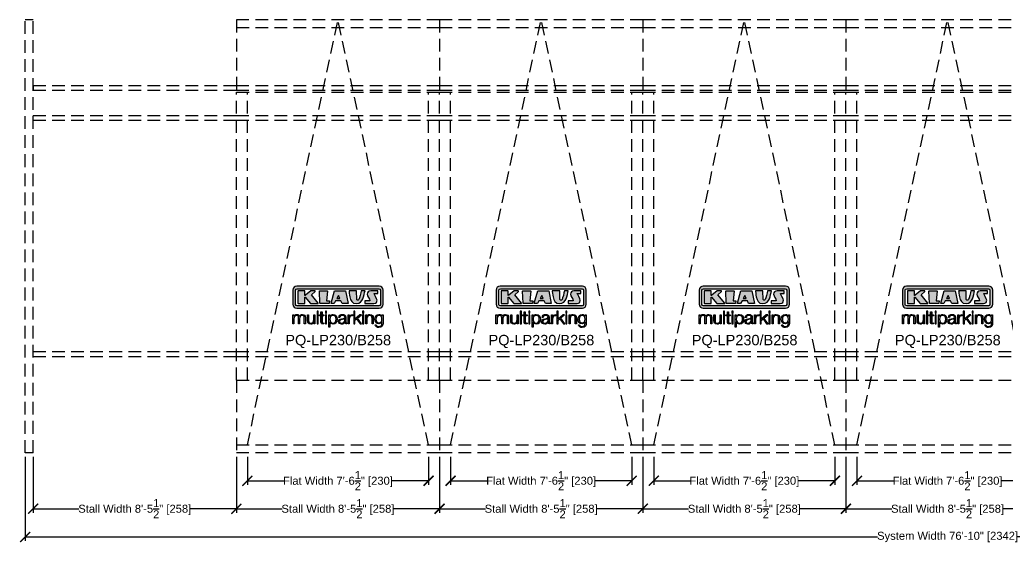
# Model space of a CAD drawing. Extents: x -210816 to 22943, y 10566 to 41486.
# Drawn here: x 19693.8 to 20187.4, y 13099.1 to 13370.4 of the extents above; entities that cross this region are included whole.
import ezdxf

# ---------------------------------------------------------------- set-up
doc = ezdxf.new("R2010")
doc.units = 0
doc.header["$MEASUREMENT"] = 0
doc.linetypes.add('DASHED', pattern=[0.2067, 0.1654, -0.0413])
doc.linetypes.add('HIDDEN', pattern=[9.525, 6.35, -3.175])
doc.layers.get('0').update_dxf_attribs({"linetype": 'CONTINUOUS'})
doc.layers.get('DEFPOINTS').update_dxf_attribs({"linetype": 'CONTINUOUS'})
for name, color, linetype in [('DIM', 6, 'CONTINUOUS'), ('KLAUS', 30, 'CONTINUOUS'), ('LOGO', 7, 'CONTINUOUS')]:
    doc.layers.add(name, color=color, linetype=linetype)
doc.styles.get("Standard").update_dxf_attribs({"font": 'arial.ttf'})
doc.dimstyles.get("Standard").update_dxf_attribs({"dimtxt": 5, "dimasz": 5, "dimexe": 2, "dimexo": 2, "dimgap": 0.09, "dimtad": 0, "dimtih": 1, "dimtoh": 1, "dimdec": 1, "dimzin": 0, "dimdsep": 46, "dimlunit": 4, "dimtxsty": 'Standard', "dimblk": 'ARCHTICK', "dimcen": -0.09, "dimadec": 0, "dimazin": 0, "dimtfac": 1, "dimtdec": 4, "dimtofl": 0, "dimtmove": 0, "dimatfit": 3, "dimldrblk": 'ARCHTICK', "dimfxl": 1, "dimtolj": 1, "dimtzin": 0, "dimarcsym": 0})

# ---------------------------------------------------------------- blocks, each defined once
blk = doc.blocks.new('_ARCHTICK')
at = {"color": 0, "linetype": 'ByBlock', "const_width": 0.15}
blk.add_lwpolyline([(-0.5, -0.5), (0.5, 0.5)], dxfattribs=at)
blk = doc.blocks.new('*D15425')
at = {"layer": 'DEFPOINTS', "color": 0}
for p in [(19696.57, 13153.84), (20618.62, 13153.84), (20618.62, 13111.71)]:
    blk.add_point(p, dxfattribs=at)
at = {"layer": 'DIM', "color": 0, "lineweight": -2}
for p, q in [((19696.57, 13151.84), (19696.57, 13109.71)), ((20618.62, 13151.84), (20618.62, 13109.71)), ((19696.57, 13111.71), (20122.62, 13111.71)), ((20618.62, 13111.71), (20192.57, 13111.71))]:
    blk.add_line(p, q, dxfattribs=at)
at = {"layer": 'DIM', "color": 0, "lineweight": -2, "xscale": 5, "yscale": 5, "zscale": 5, "rotation": 180}
blk.add_blockref('_ARCHTICK', (19696.57, 13111.71), dxfattribs=at)
at = {"layer": 'DIM', "color": 0, "lineweight": -2, "xscale": 5, "yscale": 5, "zscale": 5}
blk.add_blockref('_ARCHTICK', (20618.62, 13111.71), dxfattribs=at)
at = {"layer": 'DIM', "color": 0, "insert": (20157.6, 13111.71), "char_height": 4, "attachment_point": 5}
blk.add_mtext('\\A1;System Width 76\'-10" [2342]', dxfattribs=at)
blk = doc.blocks.new('KLAUS')
at = {"layer": 'LOGO'}
h = blk.add_hatch(color=8, dxfattribs=at)
h.dxf.hatch_style = 2
edge = h.paths.add_edge_path()
edge.add_spline(control_points=[(3.6, 29.09), (2.88, 29.09), (2.3, 28.51), (2.3, 27.8), (2.3, 27.8), (2.3, 16.11), (2.3, 16.11), (2.3, 15.39), (2.88, 14.81), (3.6, 14.81), (3.6, 14.81), (71.16, 14.81), (71.16, 14.81), (71.88, 14.81), (72.46, 15.39), (72.46, 16.11), (72.46, 16.11), (72.46, 27.8), (72.46, 27.8), (72.46, 28.51), (71.88, 29.09), (71.16, 29.09), (71.16, 29.09), (3.6, 29.09), (3.6, 29.09), (3.6, 29.09), (3.6, 29.09), (3.6, 29.09)], knot_values=[0, 0, 0, 0, 1, 1, 1, 2, 2, 2, 3, 3, 3, 4, 4, 4, 5, 5, 5, 6, 6, 6, 7, 7, 7, 8, 8, 8, 9, 9, 9, 9], degree=3, periodic=0)
edge = h.paths.add_edge_path()
edge.add_spline(control_points=[(3.35, 31.23), (3.35, 31.23), (71.47, 31.23), (71.47, 31.23), (73.26, 31.23), (74.71, 29.77), (74.71, 27.99), (74.71, 27.99), (74.71, 16.17), (74.71, 16.17), (74.71, 14.38), (73.26, 12.93), (71.47, 12.93), (71.47, 12.93), (3.35, 12.93), (3.35, 12.93), (1.56, 12.93), (0.11, 14.38), (0.11, 16.17), (0.11, 16.17), (0.11, 27.99), (0.11, 27.99), (0.11, 29.77), (1.56, 31.23), (3.35, 31.23), (3.35, 31.23), (3.35, 31.23), (3.35, 31.23)], knot_values=[0, 0, 0, 0, 1, 1, 1, 2, 2, 2, 3, 3, 3, 4, 4, 4, 5, 5, 5, 6, 6, 6, 7, 7, 7, 8, 8, 8, 9, 9, 9, 9], degree=3, periodic=0)
h = blk.add_hatch(color=8, dxfattribs=at)
h.dxf.hatch_style = 2
edge = h.paths.add_edge_path()
edge.add_spline(control_points=[(4.5, 27.33), (4.5, 27.33), (9.7, 27.33), (9.7, 27.33), (9.84, 27.33), (9.96, 27.22), (9.96, 27.08), (9.96, 27.08), (9.96, 23.69), (9.96, 23.69), (9.96, 23.69), (9.94, 23.64), (10.04, 23.59), (10.14, 23.53), (10.2, 23.57), (10.2, 23.57), (10.2, 23.57), (10.51, 23.75), (10.51, 23.75), (10.51, 23.75), (14.94, 27.33), (14.94, 27.33), (14.94, 27.33), (18.41, 27.33), (18.41, 27.33), (18.41, 27.33), (18.49, 27.33), (18.56, 27.2), (18.65, 27.04), (18.53, 26.91), (18.53, 26.91), (18.53, 26.91), (15.49, 24.11), (15.49, 24.11), (15.49, 24.11), (21.14, 17.06), (21.14, 17.06), (21.14, 17.06), (21.13, 16.91), (21.13, 16.91), (21.08, 16.84), (20.99, 16.82), (20.99, 16.82), (20.99, 16.82), (14.7, 16.82), (14.7, 16.82), (14.7, 16.82), (10.26, 22.17), (10.26, 22.17), (10.26, 22.17), (10.19, 22.24), (10.08, 22.21), (9.97, 22.18), (9.96, 22.11), (9.96, 22.11), (9.96, 22.11), (9.96, 17.08), (9.96, 17.08), (9.96, 16.94), (9.84, 16.82), (9.7, 16.82), (9.7, 16.82), (4.5, 16.82), (4.5, 16.82), (4.36, 16.82), (4.25, 16.94), (4.25, 17.08), (4.25, 17.08), (4.25, 27.08), (4.25, 27.08), (4.25, 27.22), (4.36, 27.33), (4.5, 27.33), (4.5, 27.33), (4.5, 27.33), (4.5, 27.33)], knot_values=[0, 0, 0, 0, 1, 1, 1, 2, 2, 2, 3, 3, 3, 4, 4, 4, 5, 5, 5, 6, 6, 6, 7, 7, 7, 8, 8, 8, 9, 9, 9, 10, 10, 10, 11, 11, 11, 12, 12, 12, 13, 13, 13, 14, 14, 14, 15, 15, 15, 16, 16, 16, 17, 17, 17, 18, 18, 18, 19, 19, 19, 20, 20, 20, 21, 21, 21, 22, 22, 22, 23, 23, 23, 24, 24, 24, 25, 25, 25, 25], degree=3, periodic=0)
h = blk.add_hatch(color=8, dxfattribs=at)
h.dxf.hatch_style = 2
h.paths.add_polyline_path([(22.42, 17.06), (21.97, 27.15), (22.24, 27.33), (28.55, 27.33), (28.86, 26.97), (28.01, 19.08), (30.26, 19.07), (30.44, 18.95), (30.08, 16.95), (29.49, 16.82), (22.6, 16.82)])
h = blk.add_hatch(color=8, dxfattribs=at)
h.paths.add_polyline_path([(36.52, 21.01), (38.93, 21.01), (37.87, 23.57)])
h.paths.add_polyline_path([(34.52, 27.33), (43.65, 27.33), (45.76, 16.94), (45.57, 16.82), (40.83, 16.82), (39.89, 18.95), (35.42, 18.95), (34.27, 16.82), (31.78, 16.82), (31.66, 17)])
h = blk.add_hatch(color=8, dxfattribs=at)
h.dxf.hatch_style = 2
edge = h.paths.add_edge_path()
edge.add_spline(control_points=[(52.69, 27.32), (52.69, 27.32), (52.88, 20.14), (52.88, 20.14), (53.01, 19.89), (53.2, 19.77), (53.43, 19.71), (53.91, 19.59), (54.43, 19.57), (54.64, 20.03), (55.23, 21.34), (56.27, 25.45), (56.6, 27.33), (56.6, 27.33), (59.77, 27.33), (59.77, 27.33), (58.77, 23.9), (58.56, 16.82), (52.63, 16.76), (48.72, 16.72), (48.01, 19.35), (47.27, 22.24), (46.89, 23.68), (46.54, 27.33), (46.54, 27.33), (46.54, 27.33), (52.69, 27.32), (52.69, 27.32), (52.69, 27.32), (52.69, 27.32), (52.69, 27.32)], knot_values=[0, 0, 0, 0, 1, 1, 1, 2, 2, 2, 3, 3, 3, 4, 4, 4, 5, 5, 5, 6, 6, 6, 7, 7, 7, 8, 8, 8, 9, 9, 9, 10, 10, 10, 10], degree=3, periodic=0)
h = blk.add_hatch(color=8, dxfattribs=at)
h.dxf.hatch_style = 2
edge = h.paths.add_edge_path()
edge.add_spline(control_points=[(64.46, 27.33), (64.46, 27.33), (70.31, 27.33), (70.31, 27.33), (70.31, 26.52), (70.31, 26.02), (70.31, 25.12), (70.31, 25.12), (67.3, 25.12), (67.3, 25.12), (67.24, 25.04), (67.25, 25.11), (67.25, 24.91), (67.25, 24.88), (69.73, 20.38), (69.73, 19.57), (69.73, 16.4), (67.22, 16.81), (65.9, 16.82), (65.9, 16.82), (59.59, 16.82), (59.59, 16.82), (59.59, 17.76), (59.59, 18.23), (59.59, 19.14), (59.59, 19.14), (63.75, 19.14), (63.75, 19.14), (63.82, 19.22), (63.81, 19.11), (63.81, 19.31), (63.81, 20.32), (61.58, 23.06), (61.58, 24.63), (61.58, 26.33), (62.83, 27.34), (64.46, 27.33), (64.46, 27.33), (64.46, 27.33), (64.46, 27.33)], knot_values=[0, 0, 0, 0, 1, 1, 1, 2, 2, 2, 3, 3, 3, 4, 4, 4, 5, 5, 5, 6, 6, 6, 7, 7, 7, 8, 8, 8, 9, 9, 9, 10, 10, 10, 11, 11, 11, 12, 12, 12, 13, 13, 13, 13], degree=3, periodic=0)
h = blk.add_hatch(color=30, dxfattribs=at)
h.dxf.hatch_style = 2
h.paths.add_polyline_path([(20.07, 0), (20.99, 0), (20.99, 10.45), (20.07, 10.45)])
h = blk.add_hatch(color=30, dxfattribs=at)
h.dxf.hatch_style = 2
edge = h.paths.add_edge_path()
edge.add_spline(control_points=[(24.22, 9.82), (24.22, 9.82), (23.3, 9.82), (23.3, 9.82), (23.3, 9.82), (23.3, 7.55), (23.3, 7.55), (23.3, 7.55), (21.98, 7.55), (21.98, 7.55), (21.98, 7.55), (21.98, 6.78), (21.98, 6.78), (21.98, 6.78), (23.3, 6.78), (23.3, 6.78), (23.3, 6.78), (23.3, 1.61), (23.3, 1.61), (23.28, 0.32), (23.71, -0.09), (24.94, -0.09), (25.22, -0.09), (25.48, -0.06), (25.76, -0.06), (25.76, -0.06), (25.76, 0.73), (25.76, 0.73), (25.5, 0.7), (25.23, 0.69), (24.97, 0.69), (24.31, 0.73), (24.22, 1.08), (24.22, 1.68), (24.22, 1.68), (24.22, 6.78), (24.22, 6.78), (24.22, 6.78), (25.76, 6.78), (25.76, 6.78), (25.76, 6.78), (25.76, 7.55), (25.76, 7.55), (25.76, 7.55), (24.22, 7.55), (24.22, 7.55), (24.22, 7.55), (24.22, 9.82), (24.22, 9.82), (24.22, 9.82), (24.22, 9.82), (24.22, 9.82)], knot_values=[0, 0, 0, 0, 1, 1, 1, 2, 2, 2, 3, 3, 3, 4, 4, 4, 5, 5, 5, 6, 6, 6, 7, 7, 7, 8, 8, 8, 9, 9, 9, 10, 10, 10, 11, 11, 11, 12, 12, 12, 13, 13, 13, 14, 14, 14, 15, 15, 15, 16, 16, 16, 17, 17, 17, 17], degree=3, periodic=0)
h = blk.add_hatch(color=30, dxfattribs=at)
h.paths.add_polyline_path([(27.1, 0), (28.03, 0), (28.03, 7.55), (27.1, 7.55)])
h.paths.add_polyline_path([(27.1, 8.98), (28.03, 8.98), (28.03, 10.45), (27.1, 10.45)])
h = blk.add_hatch(color=30, dxfattribs=at)
h.dxf.hatch_style = 2
h.paths.add_polyline_path([(50.4, 0), (51.32, 0), (51.32, 2.87), (52.82, 4.11), (55.8, 0), (56.96, 0), (53.52, 4.76), (56.74, 7.55), (55.51, 7.55), (51.32, 3.89), (51.32, 10.45), (50.4, 10.45)])
h = blk.add_hatch(color=30, dxfattribs=at)
h.paths.add_polyline_path([(57.74, 0), (58.66, 0), (58.66, 7.55), (57.74, 7.55)])
h.paths.add_polyline_path([(57.74, 8.98), (58.66, 8.98), (58.66, 10.45), (57.74, 10.45)])
h = blk.add_hatch(color=30, dxfattribs=at)
h.dxf.hatch_style = 2
edge = h.paths.add_edge_path()
edge.add_spline(control_points=[(0, 0), (0, 0), (0.92, 0), (0.92, 0), (0.92, 0), (0.92, 4.22), (0.92, 4.22), (0.94, 5.8), (1.58, 7), (3.18, 7), (4.35, 7), (4.77, 6.15), (4.76, 5.12), (4.76, 5.12), (4.76, 0), (4.76, 0), (4.76, 0), (5.68, 0), (5.68, 0), (5.68, 0), (5.68, 4.27), (5.68, 4.27), (5.68, 5.68), (6.14, 7), (7.73, 7), (9.05, 7), (9.52, 6.32), (9.52, 5.08), (9.52, 5.08), (9.52, 0), (9.52, 0), (9.52, 0), (10.44, 0), (10.44, 0), (10.44, 0), (10.44, 5.12), (10.44, 5.12), (10.44, 6.91), (9.59, 7.77), (7.94, 7.77), (6.94, 7.77), (5.99, 7.29), (5.54, 6.3), (5.26, 7.29), (4.36, 7.77), (3.37, 7.77), (2.17, 7.77), (1.38, 7.19), (0.89, 6.28), (0.89, 6.28), (0.85, 6.28), (0.85, 6.28), (0.85, 6.28), (0.85, 7.55), (0.85, 7.55), (0.85, 7.55), (0, 7.55), (0, 7.55), (0, 7.55), (0, 0), (0, 0), (0, 0), (0, 0), (0, 0)], knot_values=[0, 0, 0, 0, 1, 1, 1, 2, 2, 2, 3, 3, 3, 4, 4, 4, 5, 5, 5, 6, 6, 6, 7, 7, 7, 8, 8, 8, 9, 9, 9, 10, 10, 10, 11, 11, 11, 12, 12, 12, 13, 13, 13, 14, 14, 14, 15, 15, 15, 16, 16, 16, 17, 17, 17, 18, 18, 18, 19, 19, 19, 20, 20, 20, 21, 21, 21, 21], degree=3, periodic=0)
h = blk.add_hatch(color=30, dxfattribs=at)
h.dxf.hatch_style = 2
edge = h.paths.add_edge_path()
edge.add_spline(control_points=[(18.31, 7.55), (18.31, 7.55), (17.39, 7.55), (17.39, 7.55), (17.39, 7.55), (17.39, 3.59), (17.39, 3.59), (17.39, 2.05), (16.7, 0.56), (15.12, 0.56), (13.66, 0.56), (13.15, 1.27), (13.1, 2.64), (13.1, 2.64), (13.1, 7.55), (13.1, 7.55), (13.1, 7.55), (12.18, 7.55), (12.18, 7.55), (12.18, 7.55), (12.18, 2.65), (12.18, 2.65), (12.18, 0.89), (12.93, -0.22), (14.83, -0.22), (15.96, -0.22), (16.95, 0.35), (17.44, 1.36), (17.44, 1.36), (17.47, 1.36), (17.47, 1.36), (17.47, 1.36), (17.47, 0), (17.47, 0), (17.47, 0), (18.31, 0), (18.31, 0), (18.31, 0), (18.31, 7.55), (18.31, 7.55), (18.31, 7.55), (18.31, 7.55), (18.31, 7.55)], knot_values=[0, 0, 0, 0, 1, 1, 1, 2, 2, 2, 3, 3, 3, 4, 4, 4, 5, 5, 5, 6, 6, 6, 7, 7, 7, 8, 8, 8, 9, 9, 9, 10, 10, 10, 11, 11, 11, 12, 12, 12, 13, 13, 13, 14, 14, 14, 14], degree=3, periodic=0)
h = blk.add_hatch(color=30, dxfattribs=at)
edge = h.paths.add_edge_path()
edge.add_spline(control_points=[(35.84, 3.78), (35.84, 2.21), (35.12, 0.56), (33.37, 0.56), (31.4, 0.56), (30.72, 2.21), (30.72, 3.78), (30.72, 5.49), (31.33, 7), (33.37, 7), (35.12, 7), (35.84, 5.34), (35.84, 3.78), (35.84, 3.78), (35.84, 3.78), (35.84, 3.78)], knot_values=[0, 0, 0, 0, 1, 1, 1, 2, 2, 2, 3, 3, 3, 4, 4, 4, 5, 5, 5, 5], degree=3, periodic=0)
edge = h.paths.add_edge_path()
edge.add_spline(control_points=[(29.79, -2.8), (29.79, -2.8), (30.72, -2.8), (30.72, -2.8), (30.72, -2.8), (30.72, 1.43), (30.72, 1.43), (30.72, 1.43), (30.74, 1.43), (30.74, 1.43), (31.14, 0.35), (32.24, -0.22), (33.37, -0.22), (35.66, -0.22), (36.76, 1.64), (36.76, 3.78), (36.76, 5.91), (35.66, 7.77), (33.37, 7.77), (32.15, 7.77), (31.1, 7.14), (30.67, 6.12), (30.67, 6.12), (30.64, 6.12), (30.64, 6.12), (30.64, 6.12), (30.64, 7.55), (30.64, 7.55), (30.64, 7.55), (29.79, 7.55), (29.79, 7.55), (29.79, 7.55), (29.79, -2.8), (29.79, -2.8), (29.79, -2.8), (29.79, -2.8), (29.79, -2.8)], knot_values=[0, 0, 0, 0, 1, 1, 1, 2, 2, 2, 3, 3, 3, 4, 4, 4, 5, 5, 5, 6, 6, 6, 7, 7, 7, 8, 8, 8, 9, 9, 9, 10, 10, 10, 11, 11, 11, 12, 12, 12, 12], degree=3, periodic=0)
h = blk.add_hatch(color=30, dxfattribs=at)
edge = h.paths.add_edge_path()
edge.add_spline(control_points=[(43.03, 2.93), (43.04, 1.45), (41.8, 0.56), (40.39, 0.56), (39.53, 0.56), (38.71, 1.13), (38.71, 2.05), (38.71, 3.53), (40.66, 3.51), (42.22, 3.79), (42.47, 3.84), (42.88, 3.91), (43, 4.13), (43, 4.13), (43.03, 4.13), (43.03, 4.13), (43.03, 4.13), (43.03, 2.93), (43.03, 2.93), (43.03, 2.93), (43.03, 2.93), (43.03, 2.93)], knot_values=[0, 0, 0, 0, 1, 1, 1, 2, 2, 2, 3, 3, 3, 4, 4, 4, 5, 5, 5, 6, 6, 6, 7, 7, 7, 7], degree=3, periodic=0)
edge = h.paths.add_edge_path()
edge.add_spline(control_points=[(39.03, 5.24), (39.06, 6.47), (39.91, 7), (41.05, 7), (42.14, 7), (43.03, 6.69), (43.03, 5.45), (43.03, 4.61), (42.6, 4.51), (41.84, 4.42), (39.85, 4.19), (37.79, 4.11), (37.79, 1.99), (37.79, 0.47), (38.93, -0.22), (40.32, -0.22), (41.77, -0.22), (42.43, 0.34), (43.07, 1.32), (43.07, 1.32), (43.1, 1.32), (43.1, 1.32), (43.1, 0.53), (43.25, 0), (44.19, 0), (44.43, 0), (44.58, 0.01), (44.79, 0.06), (44.79, 0.06), (44.79, 0.83), (44.79, 0.83), (44.71, 0.81), (44.6, 0.78), (44.49, 0.78), (44.13, 0.78), (43.95, 0.98), (43.95, 1.33), (43.95, 1.33), (43.95, 5.34), (43.95, 5.34), (43.95, 7.36), (42.5, 7.77), (41.17, 7.77), (39.44, 7.77), (38.2, 7.01), (38.11, 5.24), (38.11, 5.24), (39.03, 5.24), (39.03, 5.24), (39.03, 5.24), (39.03, 5.24), (39.03, 5.24)], knot_values=[0, 0, 0, 0, 1, 1, 1, 2, 2, 2, 3, 3, 3, 4, 4, 4, 5, 5, 5, 6, 6, 6, 7, 7, 7, 8, 8, 8, 9, 9, 9, 10, 10, 10, 11, 11, 11, 12, 12, 12, 13, 13, 13, 14, 14, 14, 15, 15, 15, 16, 16, 16, 17, 17, 17, 17], degree=3, periodic=0)
h = blk.add_hatch(color=30, dxfattribs=at)
h.dxf.hatch_style = 2
edge = h.paths.add_edge_path()
edge.add_spline(control_points=[(45.79, 0), (45.79, 0), (46.71, 0), (46.71, 0), (46.71, 0), (46.71, 4.03), (46.71, 4.03), (46.71, 5.59), (47.85, 6.82), (49.52, 6.73), (49.52, 6.73), (49.52, 7.66), (49.52, 7.66), (48.16, 7.72), (47.14, 7), (46.67, 5.78), (46.67, 5.78), (46.64, 5.78), (46.64, 5.78), (46.64, 5.78), (46.64, 7.55), (46.64, 7.55), (46.64, 7.55), (45.79, 7.55), (45.79, 7.55), (45.79, 7.55), (45.79, 0), (45.79, 0), (45.79, 0), (45.79, 0), (45.79, 0)], knot_values=[0, 0, 0, 0, 1, 1, 1, 2, 2, 2, 3, 3, 3, 4, 4, 4, 5, 5, 5, 6, 6, 6, 7, 7, 7, 8, 8, 8, 9, 9, 9, 10, 10, 10, 10], degree=3, periodic=0)
h = blk.add_hatch(color=30, dxfattribs=at)
h.dxf.hatch_style = 2
edge = h.paths.add_edge_path()
edge.add_spline(control_points=[(60.41, 0), (60.41, 0), (61.33, 0), (61.33, 0), (61.33, 0), (61.33, 4.41), (61.33, 4.41), (61.36, 5.89), (62.24, 7), (63.7, 7), (65.2, 7), (65.62, 6.02), (65.62, 4.71), (65.62, 4.71), (65.62, 0), (65.62, 0), (65.62, 0), (66.54, 0), (66.54, 0), (66.54, 0), (66.54, 4.86), (66.54, 4.86), (66.54, 6.66), (65.9, 7.77), (63.78, 7.77), (62.71, 7.77), (61.7, 7.16), (61.36, 6.25), (61.36, 6.25), (61.33, 6.25), (61.33, 6.25), (61.33, 6.25), (61.33, 7.55), (61.33, 7.55), (61.33, 7.55), (60.41, 7.55), (60.41, 7.55), (60.41, 7.55), (60.41, 0), (60.41, 0), (60.41, 0), (60.41, 0), (60.41, 0)], knot_values=[0, 0, 0, 0, 1, 1, 1, 2, 2, 2, 3, 3, 3, 4, 4, 4, 5, 5, 5, 6, 6, 6, 7, 7, 7, 8, 8, 8, 9, 9, 9, 10, 10, 10, 11, 11, 11, 12, 12, 12, 13, 13, 13, 14, 14, 14, 14], degree=3, periodic=0)
h = blk.add_hatch(color=30, dxfattribs=at)
edge = h.paths.add_edge_path()
edge.add_spline(control_points=[(71.32, 0.86), (69.62, 0.86), (68.83, 2.34), (68.83, 3.86), (68.83, 5.43), (69.56, 7), (71.32, 7), (73.06, 7), (73.75, 5.34), (73.75, 3.86), (73.75, 2.33), (72.91, 0.86), (71.32, 0.86), (71.32, 0.86), (71.32, 0.86), (71.32, 0.86)], knot_values=[0, 0, 0, 0, 1, 1, 1, 2, 2, 2, 3, 3, 3, 4, 4, 4, 5, 5, 5, 5], degree=3, periodic=0)
edge = h.paths.add_edge_path()
edge.add_spline(control_points=[(74.67, 7.55), (74.67, 7.55), (73.75, 7.55), (73.75, 7.55), (73.75, 7.55), (73.75, 6.25), (73.75, 6.25), (73.75, 6.25), (73.72, 6.25), (73.72, 6.25), (73.35, 7.09), (72.41, 7.77), (71.32, 7.77), (69.13, 7.77), (67.9, 6.05), (67.9, 3.97), (67.9, 1.82), (68.9, 0.09), (71.32, 0.09), (72.4, 0.09), (73.29, 0.72), (73.72, 1.64), (73.72, 1.64), (73.75, 1.64), (73.75, 1.64), (73.75, 1.64), (73.75, 0.61), (73.75, 0.61), (73.75, -1.23), (73.01, -2.24), (71.32, -2.24), (70.29, -2.24), (69.31, -1.85), (69.1, -0.73), (69.1, -0.73), (68.18, -0.73), (68.18, -0.73), (68.31, -2.34), (69.81, -3.02), (71.32, -3.02), (73.79, -3.02), (74.65, -1.64), (74.67, 0.61), (74.67, 0.61), (74.67, 7.55), (74.67, 7.55), (74.67, 7.55), (74.67, 7.55), (74.67, 7.55)], knot_values=[0, 0, 0, 0, 1, 1, 1, 2, 2, 2, 3, 3, 3, 4, 4, 4, 5, 5, 5, 6, 6, 6, 7, 7, 7, 8, 8, 8, 9, 9, 9, 10, 10, 10, 11, 11, 11, 12, 12, 12, 13, 13, 13, 14, 14, 14, 15, 15, 15, 16, 16, 16, 16], degree=3, periodic=0)
for points in [[(22.42, 17.06), (21.97, 27.15), (22.24, 27.33), (28.55, 27.33), (28.86, 26.97), (28.01, 19.08), (30.26, 19.07), (30.44, 18.95), (30.08, 16.95), (29.49, 16.82), (22.6, 16.82), (22.42, 17.06), (22.42, 17.06)], [(34.52, 27.33), (43.65, 27.33), (45.76, 16.94), (45.57, 16.82), (40.83, 16.82), (39.89, 18.95), (35.42, 18.95), (34.27, 16.82), (31.78, 16.82), (31.66, 17), (34.52, 27.33), (34.52, 27.33)], [(36.52, 21.01), (38.93, 21.01), (37.87, 23.57), (36.52, 21.01), (36.52, 21.01)], [(20.07, 0), (20.99, 0), (20.99, 10.45), (20.07, 10.45), (20.07, 0), (20.07, 0)], [(27.1, 8.98), (28.03, 8.98), (28.03, 10.45), (27.1, 10.45), (27.1, 8.98), (27.1, 8.98)], [(50.4, 0), (51.32, 0), (51.32, 2.87), (52.82, 4.11), (55.8, 0), (56.96, 0), (53.52, 4.76), (56.74, 7.55), (55.51, 7.55), (51.32, 3.89), (51.32, 10.45), (50.4, 10.45), (50.4, 0), (50.4, 0)], [(57.74, 8.98), (58.66, 8.98), (58.66, 10.45), (57.74, 10.45), (57.74, 8.98), (57.74, 8.98)], [(27.1, 0), (28.03, 0), (28.03, 7.55), (27.1, 7.55), (27.1, 0), (27.1, 0)], [(57.74, 0), (58.66, 0), (58.66, 7.55), (57.74, 7.55), (57.74, 0), (57.74, 0)]]:
    blk.add_lwpolyline(points, dxfattribs=at)
for points, knots in [([(3.35, 31.23), (3.35, 31.23), (71.47, 31.23), (71.47, 31.23), (73.26, 31.23), (74.71, 29.77), (74.71, 27.99), (74.71, 27.99), (74.71, 16.17), (74.71, 16.17), (74.71, 14.38), (73.26, 12.93), (71.47, 12.93), (71.47, 12.93), (3.35, 12.93), (3.35, 12.93), (1.56, 12.93), (0.11, 14.38), (0.11, 16.17), (0.11, 16.17), (0.11, 27.99), (0.11, 27.99), (0.11, 29.77), (1.56, 31.23), (3.35, 31.23), (3.35, 31.23), (3.35, 31.23), (3.35, 31.23)], [0, 0, 0, 0, 1, 1, 1, 2, 2, 2, 3, 3, 3, 4, 4, 4, 5, 5, 5, 6, 6, 6, 7, 7, 7, 8, 8, 8, 9, 9, 9, 9]), ([(3.6, 29.09), (2.88, 29.09), (2.3, 28.51), (2.3, 27.8), (2.3, 27.8), (2.3, 16.11), (2.3, 16.11), (2.3, 15.39), (2.88, 14.81), (3.6, 14.81), (3.6, 14.81), (71.16, 14.81), (71.16, 14.81), (71.88, 14.81), (72.46, 15.39), (72.46, 16.11), (72.46, 16.11), (72.46, 27.8), (72.46, 27.8), (72.46, 28.51), (71.88, 29.09), (71.16, 29.09), (71.16, 29.09), (3.6, 29.09), (3.6, 29.09), (3.6, 29.09), (3.6, 29.09), (3.6, 29.09)], [0, 0, 0, 0, 1, 1, 1, 2, 2, 2, 3, 3, 3, 4, 4, 4, 5, 5, 5, 6, 6, 6, 7, 7, 7, 8, 8, 8, 9, 9, 9, 9]), ([(4.5, 27.33), (4.5, 27.33), (9.7, 27.33), (9.7, 27.33), (9.84, 27.33), (9.96, 27.22), (9.96, 27.08), (9.96, 27.08), (9.96, 23.69), (9.96, 23.69), (9.96, 23.69), (9.94, 23.64), (10.04, 23.59), (10.14, 23.53), (10.2, 23.57), (10.2, 23.57), (10.2, 23.57), (10.51, 23.75), (10.51, 23.75), (10.51, 23.75), (14.94, 27.33), (14.94, 27.33), (14.94, 27.33), (18.41, 27.33), (18.41, 27.33), (18.41, 27.33), (18.49, 27.33), (18.56, 27.2), (18.65, 27.04), (18.53, 26.91), (18.53, 26.91), (18.53, 26.91), (15.49, 24.11), (15.49, 24.11), (15.49, 24.11), (21.14, 17.06), (21.14, 17.06), (21.14, 17.06), (21.13, 16.91), (21.13, 16.91), (21.08, 16.84), (20.99, 16.82), (20.99, 16.82), (20.99, 16.82), (14.7, 16.82), (14.7, 16.82), (14.7, 16.82), (10.26, 22.17), (10.26, 22.17), (10.26, 22.17), (10.19, 22.24), (10.08, 22.21), (9.97, 22.18), (9.96, 22.11), (9.96, 22.11), (9.96, 22.11), (9.96, 17.08), (9.96, 17.08), (9.96, 16.94), (9.84, 16.82), (9.7, 16.82), (9.7, 16.82), (4.5, 16.82), (4.5, 16.82), (4.36, 16.82), (4.25, 16.94), (4.25, 17.08), (4.25, 17.08), (4.25, 27.08), (4.25, 27.08), (4.25, 27.22), (4.36, 27.33), (4.5, 27.33), (4.5, 27.33), (4.5, 27.33), (4.5, 27.33)], [0, 0, 0, 0, 1, 1, 1, 2, 2, 2, 3, 3, 3, 4, 4, 4, 5, 5, 5, 6, 6, 6, 7, 7, 7, 8, 8, 8, 9, 9, 9, 10, 10, 10, 11, 11, 11, 12, 12, 12, 13, 13, 13, 14, 14, 14, 15, 15, 15, 16, 16, 16, 17, 17, 17, 18, 18, 18, 19, 19, 19, 20, 20, 20, 21, 21, 21, 22, 22, 22, 23, 23, 23, 24, 24, 24, 25, 25, 25, 25]), ([(52.69, 27.32), (52.69, 27.32), (52.88, 20.14), (52.88, 20.14), (53.01, 19.89), (53.2, 19.77), (53.43, 19.71), (53.91, 19.59), (54.43, 19.57), (54.64, 20.03), (55.23, 21.34), (56.27, 25.45), (56.6, 27.33), (56.6, 27.33), (59.77, 27.33), (59.77, 27.33), (58.77, 23.9), (58.56, 16.82), (52.63, 16.76), (48.72, 16.72), (48.01, 19.35), (47.27, 22.24), (46.89, 23.68), (46.54, 27.33), (46.54, 27.33), (46.54, 27.33), (52.69, 27.32), (52.69, 27.32), (52.69, 27.32), (52.69, 27.32), (52.69, 27.32)], [0, 0, 0, 0, 1, 1, 1, 2, 2, 2, 3, 3, 3, 4, 4, 4, 5, 5, 5, 6, 6, 6, 7, 7, 7, 8, 8, 8, 9, 9, 9, 10, 10, 10, 10]), ([(64.46, 27.33), (64.46, 27.33), (70.31, 27.33), (70.31, 27.33), (70.31, 26.52), (70.31, 26.02), (70.31, 25.12), (70.31, 25.12), (67.3, 25.12), (67.3, 25.12), (67.24, 25.04), (67.25, 25.11), (67.25, 24.91), (67.25, 24.88), (69.73, 20.38), (69.73, 19.57), (69.73, 16.4), (67.22, 16.81), (65.9, 16.82), (65.9, 16.82), (59.59, 16.82), (59.59, 16.82), (59.59, 17.76), (59.59, 18.23), (59.59, 19.14), (59.59, 19.14), (63.75, 19.14), (63.75, 19.14), (63.82, 19.22), (63.81, 19.11), (63.81, 19.31), (63.81, 20.32), (61.58, 23.06), (61.58, 24.63), (61.58, 26.33), (62.83, 27.34), (64.46, 27.33), (64.46, 27.33), (64.46, 27.33), (64.46, 27.33)], [0, 0, 0, 0, 1, 1, 1, 2, 2, 2, 3, 3, 3, 4, 4, 4, 5, 5, 5, 6, 6, 6, 7, 7, 7, 8, 8, 8, 9, 9, 9, 10, 10, 10, 11, 11, 11, 12, 12, 12, 13, 13, 13, 13]), ([(24.22, 9.82), (24.22, 9.82), (23.3, 9.82), (23.3, 9.82), (23.3, 9.82), (23.3, 7.55), (23.3, 7.55), (23.3, 7.55), (21.98, 7.55), (21.98, 7.55), (21.98, 7.55), (21.98, 6.78), (21.98, 6.78), (21.98, 6.78), (23.3, 6.78), (23.3, 6.78), (23.3, 6.78), (23.3, 1.61), (23.3, 1.61), (23.28, 0.32), (23.71, -0.09), (24.94, -0.09), (25.22, -0.09), (25.48, -0.06), (25.76, -0.06), (25.76, -0.06), (25.76, 0.73), (25.76, 0.73), (25.5, 0.7), (25.23, 0.69), (24.97, 0.69), (24.31, 0.73), (24.22, 1.08), (24.22, 1.68), (24.22, 1.68), (24.22, 6.78), (24.22, 6.78), (24.22, 6.78), (25.76, 6.78), (25.76, 6.78), (25.76, 6.78), (25.76, 7.55), (25.76, 7.55), (25.76, 7.55), (24.22, 7.55), (24.22, 7.55), (24.22, 7.55), (24.22, 9.82), (24.22, 9.82), (24.22, 9.82), (24.22, 9.82), (24.22, 9.82)], [0, 0, 0, 0, 1, 1, 1, 2, 2, 2, 3, 3, 3, 4, 4, 4, 5, 5, 5, 6, 6, 6, 7, 7, 7, 8, 8, 8, 9, 9, 9, 10, 10, 10, 11, 11, 11, 12, 12, 12, 13, 13, 13, 14, 14, 14, 15, 15, 15, 16, 16, 16, 17, 17, 17, 17]), ([(0, 0), (0, 0), (0.92, 0), (0.92, 0), (0.92, 0), (0.92, 4.22), (0.92, 4.22), (0.94, 5.8), (1.58, 7), (3.18, 7), (4.35, 7), (4.77, 6.15), (4.76, 5.12), (4.76, 5.12), (4.76, 0), (4.76, 0), (4.76, 0), (5.68, 0), (5.68, 0), (5.68, 0), (5.68, 4.27), (5.68, 4.27), (5.68, 5.68), (6.14, 7), (7.73, 7), (9.05, 7), (9.52, 6.32), (9.52, 5.08), (9.52, 5.08), (9.52, 0), (9.52, 0), (9.52, 0), (10.44, 0), (10.44, 0), (10.44, 0), (10.44, 5.12), (10.44, 5.12), (10.44, 6.91), (9.59, 7.77), (7.94, 7.77), (6.94, 7.77), (5.99, 7.29), (5.54, 6.3), (5.26, 7.29), (4.36, 7.77), (3.37, 7.77), (2.17, 7.77), (1.38, 7.19), (0.89, 6.28), (0.89, 6.28), (0.85, 6.28), (0.85, 6.28), (0.85, 6.28), (0.85, 7.55), (0.85, 7.55), (0.85, 7.55), (0, 7.55), (0, 7.55), (0, 7.55), (0, 0), (0, 0), (0, 0), (0, 0), (0, 0)], [0, 0, 0, 0, 1, 1, 1, 2, 2, 2, 3, 3, 3, 4, 4, 4, 5, 5, 5, 6, 6, 6, 7, 7, 7, 8, 8, 8, 9, 9, 9, 10, 10, 10, 11, 11, 11, 12, 12, 12, 13, 13, 13, 14, 14, 14, 15, 15, 15, 16, 16, 16, 17, 17, 17, 18, 18, 18, 19, 19, 19, 20, 20, 20, 21, 21, 21, 21]), ([(18.31, 7.55), (18.31, 7.55), (17.39, 7.55), (17.39, 7.55), (17.39, 7.55), (17.39, 3.59), (17.39, 3.59), (17.39, 2.05), (16.7, 0.56), (15.12, 0.56), (13.66, 0.56), (13.15, 1.27), (13.1, 2.64), (13.1, 2.64), (13.1, 7.55), (13.1, 7.55), (13.1, 7.55), (12.18, 7.55), (12.18, 7.55), (12.18, 7.55), (12.18, 2.65), (12.18, 2.65), (12.18, 0.89), (12.93, -0.22), (14.83, -0.22), (15.96, -0.22), (16.95, 0.35), (17.44, 1.36), (17.44, 1.36), (17.47, 1.36), (17.47, 1.36), (17.47, 1.36), (17.47, 0), (17.47, 0), (17.47, 0), (18.31, 0), (18.31, 0), (18.31, 0), (18.31, 7.55), (18.31, 7.55), (18.31, 7.55), (18.31, 7.55), (18.31, 7.55)], [0, 0, 0, 0, 1, 1, 1, 2, 2, 2, 3, 3, 3, 4, 4, 4, 5, 5, 5, 6, 6, 6, 7, 7, 7, 8, 8, 8, 9, 9, 9, 10, 10, 10, 11, 11, 11, 12, 12, 12, 13, 13, 13, 14, 14, 14, 14]), ([(29.79, -2.8), (29.79, -2.8), (30.72, -2.8), (30.72, -2.8), (30.72, -2.8), (30.72, 1.43), (30.72, 1.43), (30.72, 1.43), (30.74, 1.43), (30.74, 1.43), (31.14, 0.35), (32.24, -0.22), (33.37, -0.22), (35.66, -0.22), (36.76, 1.64), (36.76, 3.78), (36.76, 5.91), (35.66, 7.77), (33.37, 7.77), (32.15, 7.77), (31.1, 7.14), (30.67, 6.12), (30.67, 6.12), (30.64, 6.12), (30.64, 6.12), (30.64, 6.12), (30.64, 7.55), (30.64, 7.55), (30.64, 7.55), (29.79, 7.55), (29.79, 7.55), (29.79, 7.55), (29.79, -2.8), (29.79, -2.8), (29.79, -2.8), (29.79, -2.8), (29.79, -2.8)], [0, 0, 0, 0, 1, 1, 1, 2, 2, 2, 3, 3, 3, 4, 4, 4, 5, 5, 5, 6, 6, 6, 7, 7, 7, 8, 8, 8, 9, 9, 9, 10, 10, 10, 11, 11, 11, 12, 12, 12, 12]), ([(35.84, 3.78), (35.84, 2.21), (35.12, 0.56), (33.37, 0.56), (31.4, 0.56), (30.72, 2.21), (30.72, 3.78), (30.72, 5.49), (31.33, 7), (33.37, 7), (35.12, 7), (35.84, 5.34), (35.84, 3.78), (35.84, 3.78), (35.84, 3.78), (35.84, 3.78)], [0, 0, 0, 0, 1, 1, 1, 2, 2, 2, 3, 3, 3, 4, 4, 4, 5, 5, 5, 5]), ([(39.03, 5.24), (39.06, 6.47), (39.91, 7), (41.05, 7), (42.14, 7), (43.03, 6.69), (43.03, 5.45), (43.03, 4.61), (42.6, 4.51), (41.84, 4.42), (39.85, 4.19), (37.79, 4.11), (37.79, 1.99), (37.79, 0.47), (38.93, -0.22), (40.32, -0.22), (41.77, -0.22), (42.43, 0.34), (43.07, 1.32), (43.07, 1.32), (43.1, 1.32), (43.1, 1.32), (43.1, 0.53), (43.25, 0), (44.19, 0), (44.43, 0), (44.58, 0.01), (44.79, 0.06), (44.79, 0.06), (44.79, 0.83), (44.79, 0.83), (44.71, 0.81), (44.6, 0.78), (44.49, 0.78), (44.13, 0.78), (43.95, 0.98), (43.95, 1.33), (43.95, 1.33), (43.95, 5.34), (43.95, 5.34), (43.95, 7.36), (42.5, 7.77), (41.17, 7.77), (39.44, 7.77), (38.2, 7.01), (38.11, 5.24), (38.11, 5.24), (39.03, 5.24), (39.03, 5.24), (39.03, 5.24), (39.03, 5.24), (39.03, 5.24)], [0, 0, 0, 0, 1, 1, 1, 2, 2, 2, 3, 3, 3, 4, 4, 4, 5, 5, 5, 6, 6, 6, 7, 7, 7, 8, 8, 8, 9, 9, 9, 10, 10, 10, 11, 11, 11, 12, 12, 12, 13, 13, 13, 14, 14, 14, 15, 15, 15, 16, 16, 16, 17, 17, 17, 17]), ([(43.03, 2.93), (43.04, 1.45), (41.8, 0.56), (40.39, 0.56), (39.53, 0.56), (38.71, 1.13), (38.71, 2.05), (38.71, 3.53), (40.66, 3.51), (42.22, 3.79), (42.47, 3.84), (42.88, 3.91), (43, 4.13), (43, 4.13), (43.03, 4.13), (43.03, 4.13), (43.03, 4.13), (43.03, 2.93), (43.03, 2.93), (43.03, 2.93), (43.03, 2.93), (43.03, 2.93)], [0, 0, 0, 0, 1, 1, 1, 2, 2, 2, 3, 3, 3, 4, 4, 4, 5, 5, 5, 6, 6, 6, 7, 7, 7, 7]), ([(45.79, 0), (45.79, 0), (46.71, 0), (46.71, 0), (46.71, 0), (46.71, 4.03), (46.71, 4.03), (46.71, 5.59), (47.85, 6.82), (49.52, 6.73), (49.52, 6.73), (49.52, 7.66), (49.52, 7.66), (48.16, 7.72), (47.14, 7), (46.67, 5.78), (46.67, 5.78), (46.64, 5.78), (46.64, 5.78), (46.64, 5.78), (46.64, 7.55), (46.64, 7.55), (46.64, 7.55), (45.79, 7.55), (45.79, 7.55), (45.79, 7.55), (45.79, 0), (45.79, 0), (45.79, 0), (45.79, 0), (45.79, 0)], [0, 0, 0, 0, 1, 1, 1, 2, 2, 2, 3, 3, 3, 4, 4, 4, 5, 5, 5, 6, 6, 6, 7, 7, 7, 8, 8, 8, 9, 9, 9, 10, 10, 10, 10]), ([(60.41, 0), (60.41, 0), (61.33, 0), (61.33, 0), (61.33, 0), (61.33, 4.41), (61.33, 4.41), (61.36, 5.89), (62.24, 7), (63.7, 7), (65.2, 7), (65.62, 6.02), (65.62, 4.71), (65.62, 4.71), (65.62, 0), (65.62, 0), (65.62, 0), (66.54, 0), (66.54, 0), (66.54, 0), (66.54, 4.86), (66.54, 4.86), (66.54, 6.66), (65.9, 7.77), (63.78, 7.77), (62.71, 7.77), (61.7, 7.16), (61.36, 6.25), (61.36, 6.25), (61.33, 6.25), (61.33, 6.25), (61.33, 6.25), (61.33, 7.55), (61.33, 7.55), (61.33, 7.55), (60.41, 7.55), (60.41, 7.55), (60.41, 7.55), (60.41, 0), (60.41, 0), (60.41, 0), (60.41, 0), (60.41, 0)], [0, 0, 0, 0, 1, 1, 1, 2, 2, 2, 3, 3, 3, 4, 4, 4, 5, 5, 5, 6, 6, 6, 7, 7, 7, 8, 8, 8, 9, 9, 9, 10, 10, 10, 11, 11, 11, 12, 12, 12, 13, 13, 13, 14, 14, 14, 14]), ([(74.67, 7.55), (74.67, 7.55), (73.75, 7.55), (73.75, 7.55), (73.75, 7.55), (73.75, 6.25), (73.75, 6.25), (73.75, 6.25), (73.72, 6.25), (73.72, 6.25), (73.35, 7.09), (72.41, 7.77), (71.32, 7.77), (69.13, 7.77), (67.9, 6.05), (67.9, 3.97), (67.9, 1.82), (68.9, 0.09), (71.32, 0.09), (72.4, 0.09), (73.29, 0.72), (73.72, 1.64), (73.72, 1.64), (73.75, 1.64), (73.75, 1.64), (73.75, 1.64), (73.75, 0.61), (73.75, 0.61), (73.75, -1.23), (73.01, -2.24), (71.32, -2.24), (70.29, -2.24), (69.31, -1.85), (69.1, -0.73), (69.1, -0.73), (68.18, -0.73), (68.18, -0.73), (68.31, -2.34), (69.81, -3.02), (71.32, -3.02), (73.79, -3.02), (74.65, -1.64), (74.67, 0.61), (74.67, 0.61), (74.67, 7.55), (74.67, 7.55), (74.67, 7.55), (74.67, 7.55), (74.67, 7.55)], [0, 0, 0, 0, 1, 1, 1, 2, 2, 2, 3, 3, 3, 4, 4, 4, 5, 5, 5, 6, 6, 6, 7, 7, 7, 8, 8, 8, 9, 9, 9, 10, 10, 10, 11, 11, 11, 12, 12, 12, 13, 13, 13, 14, 14, 14, 15, 15, 15, 16, 16, 16, 16]), ([(71.32, 0.86), (69.62, 0.86), (68.83, 2.34), (68.83, 3.86), (68.83, 5.43), (69.56, 7), (71.32, 7), (73.06, 7), (73.75, 5.34), (73.75, 3.86), (73.75, 2.33), (72.91, 0.86), (71.32, 0.86), (71.32, 0.86), (71.32, 0.86), (71.32, 0.86)], [0, 0, 0, 0, 1, 1, 1, 2, 2, 2, 3, 3, 3, 4, 4, 4, 5, 5, 5, 5])]:
    blk.add_open_spline(points, degree=3, knots=knots, dxfattribs=at)
blk = doc.blocks.new('A$C30689')
at = {"layer": 'KLAUS', "color": 4, "linetype": 'HIDDEN'}
for p, q in [((101.57, 216.53), (0, 216.53)), ((0, 216.53), (0, 180.31)), ((0, 212.6), (101.57, 212.6)), ((101.57, 216.53), (101.57, 180.31)), ((0, 36.22), (0, 0)), ((101.57, 36.22), (101.57, 0)), ((0, 3.94), (101.57, 3.94)), ((101.57, 0), (0, 0))]:
    blk.add_line(p, q, dxfattribs=at)
at = {"layer": 'KLAUS', "linetype": 'HIDDEN'}
for p, q in [((5.51, 3.94), (50.79, 216.53)), ((96.06, 3.94), (50.79, 216.53)), ((0, 180.31), (101.57, 180.31)), ((0, 36.22), (0, 180.31)), ((5.51, 36.22), (5.51, 180.31)), ((96.06, 36.22), (96.06, 180.31)), ((101.57, 36.22), (101.57, 180.31)), ((0, 36.22), (101.57, 36.22))]:
    blk.add_line(p, q, dxfattribs=at)
at = {"layer": 'KLAUS', "color": 3, "linetype": 'HIDDEN'}
for p, q in [((101.57, 183.51), (0, 183.51)), ((101.57, 181.14), (0, 181.14))]:
    blk.add_line(p, q, dxfattribs=at)
at = {"layer": 'KLAUS', "color": 2, "linetype": 'HIDDEN'}
for p, q in [((101.57, 168.5), (0, 168.5)), ((101.57, 166.14), (0, 166.14)), ((101.57, 50.39), (0, 50.39)), ((101.57, 48.03), (0, 48.03))]:
    blk.add_line(p, q, dxfattribs=at)
at = {"layer": 'KLAUS', "linetype": 'DASHED', "xscale": 0.6042342747489289, "yscale": 0.6042342747559075, "zscale": 0.604234274745576, "rotation": 0.01107024451872799}
blk.add_blockref('KLAUS', (28.21, 64.44), dxfattribs=at)
at = {"layer": 'KLAUS', "linetype": 'DASHED'}
blk.add_text('PQ-LP230/B258', height=5.1969, dxfattribs=at).set_placement((24.48, 53.74))
blk = doc.blocks.new('A$C23815')
at = {"layer": 'KLAUS', "color": 3, "linetype": 'HIDDEN'}
for p, q in [((101.57, 135.48), (0, 135.48)), ((0, 135.48), (0, 133.11)), ((101.57, 133.11), (0, 133.11))]:
    blk.add_line(p, q, dxfattribs=at)
at = {"layer": 'KLAUS', "color": 2, "linetype": 'HIDDEN'}
for p, q in [((101.57, 120.47), (0, 120.47)), ((0, 118.11), (0, 120.47)), ((101.57, 118.11), (0, 118.11)), ((101.57, 2.36), (0, 2.36)), ((0, 0), (0, 2.36)), ((101.57, 0), (0, 0))]:
    blk.add_line(p, q, dxfattribs=at)
blk = doc.blocks.new('A$C19511')
at = {"layer": 'KLAUS', "linetype": 'HIDDEN'}
for p, q in [((0, 0), (0, 216.535)), ((3.937, 216.535), (0, 216.535)), ((3.937, 0), (3.937, 216.535)), ((3.937, 0), (0, 0))]:
    blk.add_line(p, q, dxfattribs=at)
blk = doc.blocks.new('A$C22264')
at = {"layer": 'DIM'}
for name, p in [('A$C19511', (0, 0)), ('A$C23815', (3.94, 48.03))]:
    blk.add_blockref(name, p, dxfattribs=at)
blk = doc.blocks.new('A$C19187')
at = {"layer": 'DIM'}
for name, p in [('A$C22264', (0, 0)), ('A$C30689', (105.51, 0)), ('A$C30689', (207.09, 0)), ('A$C30689', (308.66, 0)), ('A$C30689', (410.24, 0))]:
    blk.add_blockref(name, p, dxfattribs=at)
blk = doc.blocks.new('*D15789')
at = {"layer": 'DEFPOINTS', "color": 0}
for p in [(19802.09, 13153.84), (19903.66, 13153.84), (19903.66, 13125.83)]:
    blk.add_point(p, dxfattribs=at)
at = {"layer": 'DIM', "color": 0, "lineweight": -2}
for p, q in [((19802.09, 13151.84), (19802.09, 13123.83)), ((19903.66, 13151.84), (19903.66, 13123.83)), ((19802.09, 13125.83), (19824.96, 13125.83)), ((19903.66, 13125.83), (19880.79, 13125.83))]:
    blk.add_line(p, q, dxfattribs=at)
at = {"layer": 'DIM', "color": 0, "lineweight": -2, "xscale": 5, "yscale": 5, "zscale": 5, "rotation": 180}
blk.add_blockref('_ARCHTICK', (19802.09, 13125.83), dxfattribs=at)
at = {"layer": 'DIM', "color": 0, "lineweight": -2, "xscale": 5, "yscale": 5, "zscale": 5}
blk.add_blockref('_ARCHTICK', (19903.66, 13125.83), dxfattribs=at)
at = {"layer": 'DIM', "color": 0, "insert": (19852.87, 13125.83), "char_height": 4, "attachment_point": 5}
blk.add_mtext('\\A1;Stall Width 8\'-5{\\H1.000000x;\\S1/2;}" [258]', dxfattribs=at)
blk = doc.blocks.new('*D15790')
at = {"layer": 'DEFPOINTS', "color": 0}
for p in [(19807.6, 13153.84), (19898.15, 13153.84), (19898.15, 13139.83)]:
    blk.add_point(p, dxfattribs=at)
at = {"layer": 'DIM', "color": 0, "lineweight": -2}
for p, q in [((19807.6, 13151.84), (19807.6, 13137.83)), ((19898.15, 13151.84), (19898.15, 13137.83)), ((19807.6, 13139.83), (19825.84, 13139.83)), ((19898.15, 13139.83), (19879.91, 13139.83))]:
    blk.add_line(p, q, dxfattribs=at)
at = {"layer": 'DIM', "color": 0, "lineweight": -2, "xscale": 5, "yscale": 5, "zscale": 5, "rotation": 180}
blk.add_blockref('_ARCHTICK', (19807.6, 13139.83), dxfattribs=at)
at = {"layer": 'DIM', "color": 0, "lineweight": -2, "xscale": 5, "yscale": 5, "zscale": 5}
blk.add_blockref('_ARCHTICK', (19898.15, 13139.83), dxfattribs=at)
at = {"layer": 'DIM', "color": 0, "insert": (19852.87, 13139.83), "char_height": 4, "attachment_point": 5}
blk.add_mtext('\\A1;Flat Width 7\'-6{\\H1.000000x;\\S1/2;}" [230]', dxfattribs=at)
blk = doc.blocks.new('*D15791')
at = {"layer": 'DEFPOINTS', "color": 0}
for p in [(19903.66, 13153.84), (20005.24, 13153.84), (20005.24, 13125.83)]:
    blk.add_point(p, dxfattribs=at)
at = {"layer": 'DIM', "color": 0, "lineweight": -2}
for p, q in [((19903.66, 13151.84), (19903.66, 13123.83)), ((20005.24, 13151.84), (20005.24, 13123.83)), ((19903.66, 13125.83), (19926.54, 13125.83)), ((20005.24, 13125.83), (19982.36, 13125.83))]:
    blk.add_line(p, q, dxfattribs=at)
at = {"layer": 'DIM', "color": 0, "lineweight": -2, "xscale": 5, "yscale": 5, "zscale": 5, "rotation": 180}
blk.add_blockref('_ARCHTICK', (19903.66, 13125.83), dxfattribs=at)
at = {"layer": 'DIM', "color": 0, "lineweight": -2, "xscale": 5, "yscale": 5, "zscale": 5}
blk.add_blockref('_ARCHTICK', (20005.24, 13125.83), dxfattribs=at)
at = {"layer": 'DIM', "color": 0, "insert": (19954.45, 13125.83), "char_height": 4, "attachment_point": 5}
blk.add_mtext('\\A1;Stall Width 8\'-5{\\H1.000000x;\\S1/2;}" [258]', dxfattribs=at)
blk = doc.blocks.new('*D15792')
at = {"layer": 'DEFPOINTS', "color": 0}
for p in [(19909.17, 13153.84), (19999.72, 13153.84), (19999.72, 13139.83)]:
    blk.add_point(p, dxfattribs=at)
at = {"layer": 'DIM', "color": 0, "lineweight": -2}
for p, q in [((19909.17, 13151.84), (19909.17, 13137.83)), ((19999.72, 13151.84), (19999.72, 13137.83)), ((19909.17, 13139.83), (19927.41, 13139.83)), ((19999.72, 13139.83), (19981.48, 13139.83))]:
    blk.add_line(p, q, dxfattribs=at)
at = {"layer": 'DIM', "color": 0, "lineweight": -2, "xscale": 5, "yscale": 5, "zscale": 5, "rotation": 180}
blk.add_blockref('_ARCHTICK', (19909.17, 13139.83), dxfattribs=at)
at = {"layer": 'DIM', "color": 0, "lineweight": -2, "xscale": 5, "yscale": 5, "zscale": 5}
blk.add_blockref('_ARCHTICK', (19999.72, 13139.83), dxfattribs=at)
at = {"layer": 'DIM', "color": 0, "insert": (19954.45, 13139.83), "char_height": 4, "attachment_point": 5}
blk.add_mtext('\\A1;Flat Width 7\'-6{\\H1.000000x;\\S1/2;}" [230]', dxfattribs=at)
blk = doc.blocks.new('*D15793')
at = {"layer": 'DEFPOINTS', "color": 0}
for p in [(20005.24, 13153.84), (20106.81, 13153.84), (20106.81, 13125.83)]:
    blk.add_point(p, dxfattribs=at)
at = {"layer": 'DIM', "color": 0, "lineweight": -2}
for p, q in [((20005.24, 13151.84), (20005.24, 13123.83)), ((20106.81, 13151.84), (20106.81, 13123.83)), ((20005.24, 13125.83), (20028.11, 13125.83)), ((20106.81, 13125.83), (20083.94, 13125.83))]:
    blk.add_line(p, q, dxfattribs=at)
at = {"layer": 'DIM', "color": 0, "lineweight": -2, "xscale": 5, "yscale": 5, "zscale": 5, "rotation": 180}
blk.add_blockref('_ARCHTICK', (20005.24, 13125.83), dxfattribs=at)
at = {"layer": 'DIM', "color": 0, "lineweight": -2, "xscale": 5, "yscale": 5, "zscale": 5}
blk.add_blockref('_ARCHTICK', (20106.81, 13125.83), dxfattribs=at)
at = {"layer": 'DIM', "color": 0, "insert": (20056.02, 13125.83), "char_height": 4, "attachment_point": 5}
blk.add_mtext('\\A1;Stall Width 8\'-5{\\H1.000000x;\\S1/2;}" [258]', dxfattribs=at)
blk = doc.blocks.new('*D15794')
at = {"layer": 'DEFPOINTS', "color": 0}
for p in [(20010.75, 13153.84), (20101.3, 13153.84), (20101.3, 13139.83)]:
    blk.add_point(p, dxfattribs=at)
at = {"layer": 'DIM', "color": 0, "lineweight": -2}
for p, q in [((20010.75, 13151.84), (20010.75, 13137.83)), ((20101.3, 13151.84), (20101.3, 13137.83)), ((20010.75, 13139.83), (20028.99, 13139.83)), ((20101.3, 13139.83), (20083.06, 13139.83))]:
    blk.add_line(p, q, dxfattribs=at)
at = {"layer": 'DIM', "color": 0, "lineweight": -2, "xscale": 5, "yscale": 5, "zscale": 5, "rotation": 180}
blk.add_blockref('_ARCHTICK', (20010.75, 13139.83), dxfattribs=at)
at = {"layer": 'DIM', "color": 0, "lineweight": -2, "xscale": 5, "yscale": 5, "zscale": 5}
blk.add_blockref('_ARCHTICK', (20101.3, 13139.83), dxfattribs=at)
at = {"layer": 'DIM', "color": 0, "insert": (20056.02, 13139.83), "char_height": 4, "attachment_point": 5}
blk.add_mtext('\\A1;Flat Width 7\'-6{\\H1.000000x;\\S1/2;}" [230]', dxfattribs=at)
blk = doc.blocks.new('*D15795')
at = {"layer": 'DEFPOINTS', "color": 0}
for p in [(20106.81, 13153.84), (20208.39, 13153.84), (20208.39, 13125.83)]:
    blk.add_point(p, dxfattribs=at)
at = {"layer": 'DIM', "color": 0, "lineweight": -2}
for p, q in [((20106.81, 13151.84), (20106.81, 13123.83)), ((20208.39, 13151.84), (20208.39, 13123.83)), ((20106.81, 13125.83), (20129.69, 13125.83)), ((20208.39, 13125.83), (20185.51, 13125.83))]:
    blk.add_line(p, q, dxfattribs=at)
at = {"layer": 'DIM', "color": 0, "lineweight": -2, "xscale": 5, "yscale": 5, "zscale": 5, "rotation": 180}
blk.add_blockref('_ARCHTICK', (20106.81, 13125.83), dxfattribs=at)
at = {"layer": 'DIM', "color": 0, "lineweight": -2, "xscale": 5, "yscale": 5, "zscale": 5}
blk.add_blockref('_ARCHTICK', (20208.39, 13125.83), dxfattribs=at)
at = {"layer": 'DIM', "color": 0, "insert": (20157.6, 13125.83), "char_height": 4, "attachment_point": 5}
blk.add_mtext('\\A1;Stall Width 8\'-5{\\H1.000000x;\\S1/2;}" [258]', dxfattribs=at)
blk = doc.blocks.new('*D15796')
at = {"layer": 'DEFPOINTS', "color": 0}
for p in [(20112.32, 13153.84), (20202.87, 13153.84), (20202.87, 13139.83)]:
    blk.add_point(p, dxfattribs=at)
at = {"layer": 'DIM', "color": 0, "lineweight": -2}
for p, q in [((20112.32, 13151.84), (20112.32, 13137.83)), ((20202.87, 13151.84), (20202.87, 13137.83)), ((20112.32, 13139.83), (20130.56, 13139.83)), ((20202.87, 13139.83), (20184.63, 13139.83))]:
    blk.add_line(p, q, dxfattribs=at)
at = {"layer": 'DIM', "color": 0, "lineweight": -2, "xscale": 5, "yscale": 5, "zscale": 5, "rotation": 180}
blk.add_blockref('_ARCHTICK', (20112.32, 13139.83), dxfattribs=at)
at = {"layer": 'DIM', "color": 0, "lineweight": -2, "xscale": 5, "yscale": 5, "zscale": 5}
blk.add_blockref('_ARCHTICK', (20202.87, 13139.83), dxfattribs=at)
at = {"layer": 'DIM', "color": 0, "insert": (20157.6, 13139.83), "char_height": 4, "attachment_point": 5}
blk.add_mtext('\\A1;Flat Width 7\'-6{\\H1.000000x;\\S1/2;}" [230]', dxfattribs=at)
blk = doc.blocks.new('*D16242')
at = {"layer": 'DEFPOINTS', "color": 0}
for p in [(19700.51, 13153.84), (19802.09, 13153.84), (19802.09, 13125.83)]:
    blk.add_point(p, dxfattribs=at)
at = {"layer": 'DIM', "color": 0, "lineweight": -2}
for p, q in [((19700.51, 13151.84), (19700.51, 13123.83)), ((19802.09, 13151.84), (19802.09, 13123.83)), ((19700.51, 13125.83), (19723.39, 13125.83)), ((19802.09, 13125.83), (19779.21, 13125.83))]:
    blk.add_line(p, q, dxfattribs=at)
at = {"layer": 'DIM', "color": 0, "lineweight": -2, "xscale": 5, "yscale": 5, "zscale": 5, "rotation": 180}
blk.add_blockref('_ARCHTICK', (19700.51, 13125.83), dxfattribs=at)
at = {"layer": 'DIM', "color": 0, "lineweight": -2, "xscale": 5, "yscale": 5, "zscale": 5}
blk.add_blockref('_ARCHTICK', (19802.09, 13125.83), dxfattribs=at)
at = {"layer": 'DIM', "color": 0, "insert": (19751.3, 13125.83), "char_height": 4, "attachment_point": 5}
blk.add_mtext('\\A1;Stall Width 8\'-5{\\H1.000000x;\\S1/2;}" [258]', dxfattribs=at)

msp = doc.modelspace()

# ---------------------------------------------------------------- block references
at = {"layer": 'DIM'}
msp.add_blockref('A$C19187', (19696.57, 13153.84), dxfattribs=at)

# ---------------------------------------------------------------- dimensions: what is measured, and where the dimension line sits
for base, p1, p2, text, picture, middle in [((20618.6219, 13111.7083), (19696.5748, 13153.8364), (20618.6219, 13153.8364), 'System Width <>', '*D15425', (20157.5983, 13111.7083)), ((19802.09, 13125.83), (19700.51, 13153.84), (19802.09, 13153.84), 'Stall Width <>', '*D16242', (19751.3, 13125.83)), ((19903.66, 13125.83), (19802.09, 13153.84), (19903.66, 13153.84), 'Stall Width <>', '*D15789', (19852.87, 13125.83)), ((19898.1496, 13139.8275), (19807.5984, 13153.8364), (19898.1496, 13153.8364), 'Flat Width <>', '*D15790', (19852.874, 13139.8275)), ((20005.24, 13125.83), (19903.66, 13153.84), (20005.24, 13153.84), 'Stall Width <>', '*D15791', (19954.45, 13125.83)), ((19999.7244, 13139.8275), (19909.1732, 13153.8364), (19999.7244, 13153.8364), 'Flat Width <>', '*D15792', (19954.4488, 13139.8275)), ((20106.81, 13125.83), (20005.24, 13153.84), (20106.81, 13153.84), 'Stall Width <>', '*D15793', (20056.02, 13125.83)), ((20101.2991, 13139.8275), (20010.748, 13153.8364), (20101.2991, 13153.8364), 'Flat Width <>', '*D15794', (20056.0236, 13139.8275)), ((20208.39, 13125.83), (20106.81, 13153.84), (20208.39, 13153.84), 'Stall Width <>', '*D15795', (20157.6, 13125.83)), ((20202.8739, 13139.8275), (20112.3228, 13153.8364), (20202.8739, 13153.8364), 'Flat Width <>', '*D15796', (20157.5983, 13139.8275))]:
    dim = msp.add_linear_dim(base=base, p1=p1, p2=p2, text=text, dimstyle='Standard', override={"dimtxt": 4}, dxfattribs=at)
    dim.commit()
    dim.dimension.update_dxf_attribs({"geometry": picture, "text_midpoint": middle})

doc.saveas('drawing.dxf')
